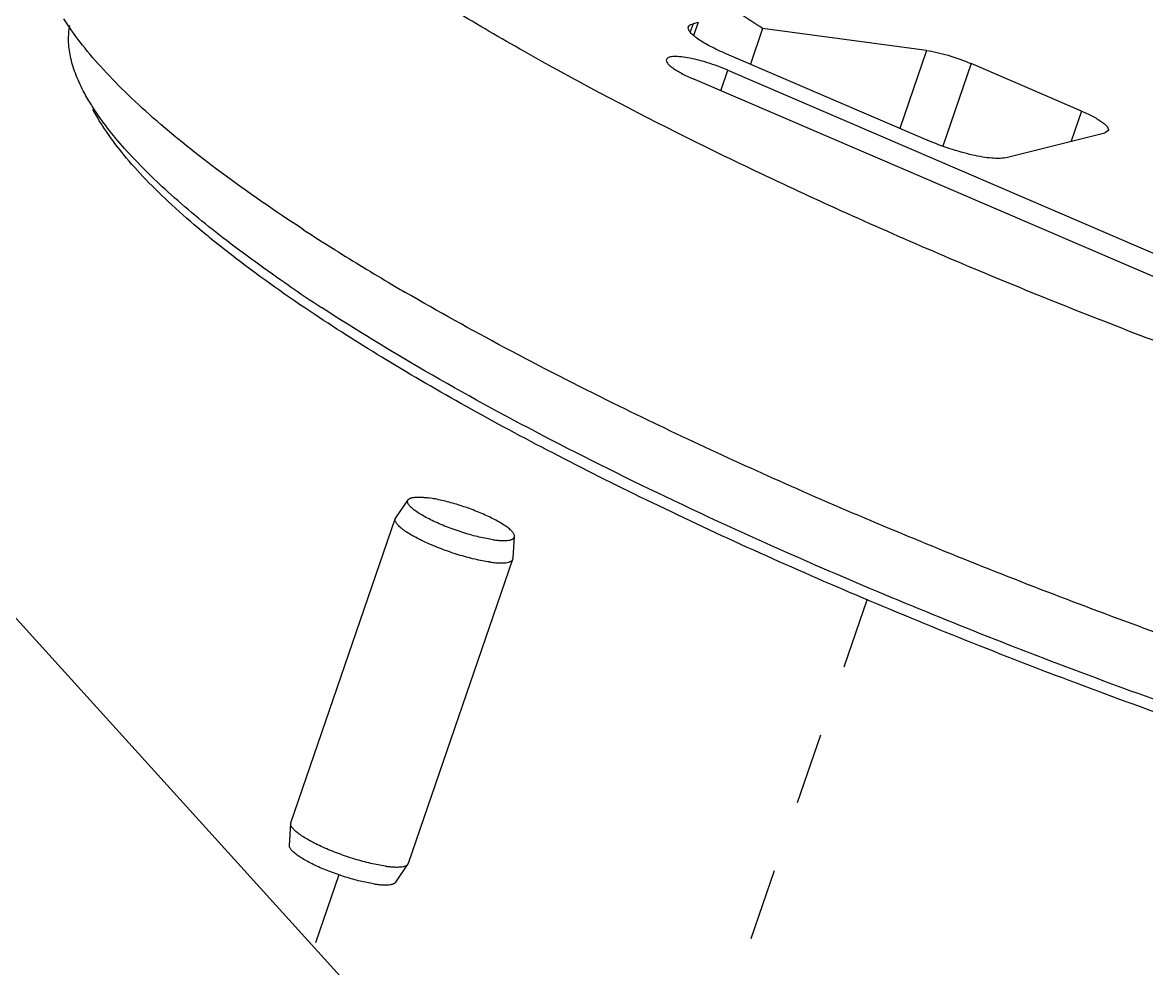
# Model space of a CAD drawing. Header units: millimetres. Extents: x 0 to 420, y 0 to 297.
# Drawn here: x 72.91 to 109.06, y 146.55 to 176.97 of the extents above; entities that cross this region are included whole.
import ezdxf

# ---------------------------------------------------------------- set-up
doc = ezdxf.new("R2010")
doc.units = ezdxf.units.MM
doc.header["$LTSCALE"] = 23.1
doc.linetypes.add('DASHED', pattern=[0.2, 0.1, -0.1])
doc.layers.get('0').update_dxf_attribs({"linetype": 'CONTINUOUS'})
doc.layers.add('7_ALL_FEATURES', color=7, linetype='CONTINUOUS')
doc.styles.get("Standard").update_dxf_attribs({"font": 'txt', "width": 0.8})
doc.dimstyles.get("Standard").update_dxf_attribs({"dimtxt": 3, "dimasz": 3, "dimexe": 2, "dimexo": 2, "dimtad": 1, "dimdsep": 46, "dimtxsty": 'STANDARD', "dimblk": '_FILLED', "dimblk1": '_FILLED', "dimblk2": '_FILLED', "dimcen": 0.09, "dimadec": 0, "dimazin": 0, "dimtol": 1, "dimtp": 0.01, "dimtm": 0.01, "dimtfac": 1, "dimtofl": 0, "dimtmove": 0, "dimatfit": 3, "dimldrblk": '_FILLED', "dimfxl": 1, "dimtolj": 1, "dimarcsym": 0})

# ---------------------------------------------------------------- blocks, each defined once
blk = doc.blocks.new('_FILLED')
at = {"color": 0, "linetype": 'BYBLOCK'}
blk.add_solid([(0, 0), (-1, 0.167), (-1, -0.167)], dxfattribs=at)

msp = doc.modelspace()

# ---------------------------------------------------------------- linework, layer by layer
at = {"color": 9, "linetype": 'CONTINUOUS'}
for p, q in [((94.476, 176.932), (94.387, 176.674)), ((101.988, 176.072), (101.128, 173.567)), ((95.371, 174.776), (95.598, 175.437)), ((103.42, 175.652), (102.507, 172.993)), ((106.976, 174.123), (106.643, 173.154))]:
    msp.add_line(p, q, dxfattribs=at)
at = {"color": 7, "linetype": 'CONTINUOUS'}
for p, q in [((94.638, 176.973), (94.476, 176.932)), ((94.638, 176.973), (94.494, 176.554)), ((96.715, 176.78), (96.321, 175.633)), ((101.988, 176.072), (96.715, 176.78)), ((95.473, 175.998), (102.013, 173.187)), ((95.598, 175.437), (117.397, 166.069)), ((106.976, 174.123), (103.42, 175.652)), ((116.276, 165.791), (94.478, 175.159)), ((104.503, 172.623), (107.724, 173.422)), ((107.835, 173.497), (107.724, 173.422)), ((84.912, 161.04), (85.31, 161.623)), ((81.542, 151.238), (84.899, 161.016)), ((84.899, 161.016), (84.912, 161.04)), ((88.688, 159.744), (88.732, 160.448)), ((85.326, 149.939), (88.683, 159.717)), ((81.493, 150.507), (81.537, 151.211)), ((84.916, 149.332), (85.314, 149.915)), ((85.314, 149.915), (85.326, 149.939))]:
    msp.add_line(p, q, dxfattribs=at)
at = {"color": 4, "linetype": 'DASHED'}
for p, q in [((100.081, 158.431), (92.29, 135.738)), ((83.083, 149.565), (73.715, 122.278))]:
    msp.add_line(p, q, dxfattribs=at)
at = {"color": 7, "linetype": 'CONTINUOUS'}
for points, knots in [([(96.715, 176.78), (96.214, 177.101), (95.274, 177.73), (93.99, 178.688), (92.913, 179.604), (92.05, 180.472), (91.409, 181.285), (91.045, 181.946), (90.886, 182.44), (90.833, 182.776), (90.839, 183.094), (90.885, 183.295), (90.918, 183.39)], [0, 0, 0, 0, 0.193644, 0.367744, 0.521158, 0.653512, 0.765085, 0.857234, 0.897018, 0.933421, 0.967365, 1, 1, 1, 1]), ([(161.192, 159.264), (161.151, 159.145), (161.047, 158.912), (160.751, 158.466), (160.205, 157.962), (159.339, 157.48), (158.25, 157.094), (156.941, 156.804), (155.417, 156.61), (153.686, 156.513), (151.757, 156.513), (149.639, 156.612), (147.345, 156.808), (144.888, 157.101), (141.319, 157.632), (136.56, 158.534), (130.584, 159.932), (124.337, 161.643), (117.963, 163.627), (111.608, 165.839), (105.415, 168.229), (99.527, 170.743), (94.078, 173.321), (89.893, 175.533), (86.866, 177.3), (85.468, 178.175), (84.801, 178.61)], [0, 0, 0, 0, 0.004615, 0.009356, 0.019641, 0.031602, 0.045669, 0.062071, 0.080907, 0.1022, 0.125913, 0.151976, 0.180286, 0.21072, 0.243131, 0.313227, 0.389133, 0.469235, 0.551805, 0.635047, 0.71715, 0.796331, 0.870885, 0.939237, 0.970654, 1, 1, 1, 1]), ([(95.473, 175.998), (95.385, 176.035), (95.218, 176.111), (94.983, 176.229), (94.777, 176.346), (94.606, 176.459), (94.472, 176.565), (94.389, 176.651), (94.346, 176.716), (94.323, 176.767), (94.32, 176.81), (94.328, 176.832)], [0, 0, 0, 0, 0.19455, 0.375006, 0.536953, 0.677209, 0.793348, 0.884047, 0.920186, 0.950787, 1, 1, 1, 1]), ([(94.328, 176.832), (94.332, 176.844), (94.35, 176.874), (94.402, 176.91), (94.449, 176.926), (94.476, 176.932)], [0, 0, 0, 0, 0.199547, 0.548426, 1, 1, 1, 1]), ([(101.988, 176.072), (102.097, 176.057), (102.33, 176.013), (102.812, 175.886), (103.179, 175.755), (103.42, 175.652)], [0, 0, 0, 0, 0.221705, 0.473589, 1, 1, 1, 1]), ([(93.619, 175.786), (93.606, 175.746), (93.638, 175.684), (93.685, 175.629), (93.74, 175.575), (93.827, 175.506), (93.956, 175.421), (94.11, 175.333), (94.287, 175.244), (94.412, 175.188), (94.478, 175.159)], [0, 0, 0, 0, 0.112818, 0.155226, 0.203989, 0.320459, 0.461189, 0.623755, 0.804932, 1, 1, 1, 1]), ([(95.598, 175.437), (95.492, 175.483), (95.274, 175.569), (94.943, 175.681), (94.617, 175.772), (94.316, 175.837), (94.087, 175.87), (93.928, 175.879), (93.831, 175.877), (93.751, 175.867), (93.688, 175.85), (93.642, 175.824), (93.624, 175.798), (93.619, 175.786)], [0, 0, 0, 0, 0.167781, 0.339263, 0.50498, 0.656376, 0.785571, 0.839882, 0.886555, 0.925342, 0.956318, 0.980398, 1, 1, 1, 1]), ([(106.976, 174.123), (107.042, 174.095), (107.168, 174.038), (107.344, 173.95), (107.498, 173.862), (107.627, 173.777), (107.715, 173.708), (107.769, 173.654), (107.817, 173.599), (107.848, 173.536), (107.835, 173.497)], [0, 0, 0, 0, 0.195069, 0.376248, 0.538816, 0.679545, 0.796011, 0.844774, 0.887183, 1, 1, 1, 1]), ([(104.503, 172.623), (104.445, 172.608), (104.304, 172.596), (104.067, 172.607), (103.779, 172.645), (103.327, 172.736), (102.728, 172.906), (102.25, 173.085), (102.013, 173.187)], [0, 0, 0, 0, 0.07, 0.162905, 0.276389, 0.406866, 0.699837, 1, 1, 1, 1]), ([(88.043, 160.34), (87.972, 160.35), (87.824, 160.375), (87.595, 160.425), (87.354, 160.486), (87.106, 160.559), (86.855, 160.642), (86.608, 160.732), (86.369, 160.828), (86.145, 160.928), (85.938, 161.03), (85.755, 161.131), (85.62, 161.216), (85.526, 161.282), (85.467, 161.329), (85.416, 161.373), (85.374, 161.416), (85.34, 161.457), (85.315, 161.495), (85.299, 161.531), (85.292, 161.565), (85.295, 161.596), (85.304, 161.614), (85.31, 161.623)], [0, 0, 0, 0, 0.068562, 0.143467, 0.223195, 0.306161, 0.390665, 0.474979, 0.557379, 0.636186, 0.709815, 0.776818, 0.835933, 0.862212, 0.886168, 0.907736, 0.926882, 0.943629, 0.958067, 0.970404, 0.981033, 0.9906, 1, 1, 1, 1]), ([(85.31, 161.623), (85.318, 161.635), (85.335, 161.651), (85.364, 161.667), (85.39, 161.679), (85.42, 161.688), (85.467, 161.7), (85.536, 161.709), (85.629, 161.713), (85.736, 161.71), (85.856, 161.701), (85.939, 161.691), (85.983, 161.684)], [0, 0, 0, 0, 0.063201, 0.099797, 0.140493, 0.185686, 0.235631, 0.350188, 0.484548, 0.63832, 0.810648, 1, 1, 1, 1]), ([(88.732, 160.448), (88.732, 160.458), (88.73, 160.48), (88.719, 160.513), (88.699, 160.548), (88.672, 160.585), (88.636, 160.625), (88.593, 160.666), (88.542, 160.709), (88.461, 160.771), (88.342, 160.85), (88.179, 160.945), (87.994, 161.041), (87.79, 161.137), (87.571, 161.231), (87.342, 161.321), (87.106, 161.404), (86.868, 161.481), (86.633, 161.548), (86.406, 161.605), (86.19, 161.651), (86.05, 161.675), (85.983, 161.684)], [0, 0, 0, 0, 0.009772, 0.020902, 0.033815, 0.048761, 0.065861, 0.08517, 0.106685, 0.130366, 0.183944, 0.245158, 0.313006, 0.386312, 0.463763, 0.543949, 0.625398, 0.706611, 0.786094, 0.862384, 0.934126, 1, 1, 1, 1]), ([(87.928, 159.625), (87.852, 159.635), (87.693, 159.662), (87.447, 159.715), (87.189, 159.781), (86.922, 159.858), (86.653, 159.946), (86.386, 160.042), (86.128, 160.144), (85.883, 160.251), (85.656, 160.36), (85.452, 160.469), (85.3, 160.561), (85.194, 160.633), (85.125, 160.684), (85.064, 160.733), (85.013, 160.781), (84.97, 160.826), (84.936, 160.869), (84.912, 160.909), (84.897, 160.948), (84.892, 160.983), (84.896, 161.006), (84.899, 161.016)], [0, 0, 0, 0, 0.067228, 0.140555, 0.218574, 0.299812, 0.382691, 0.465604, 0.546938, 0.625122, 0.698658, 0.766164, 0.826417, 0.853502, 0.878419, 0.901085, 0.921452, 0.939504, 0.955277, 0.968884, 0.980556, 0.990709, 1, 1, 1, 1]), ([(88.043, 160.34), (88.093, 160.333), (88.188, 160.322), (88.322, 160.312), (88.439, 160.312), (88.526, 160.319), (88.585, 160.33), (88.622, 160.341), (88.654, 160.353), (88.681, 160.368), (88.702, 160.384), (88.718, 160.403), (88.728, 160.425), (88.731, 160.44), (88.732, 160.448)], [0, 0, 0, 0, 0.202629, 0.383777, 0.541485, 0.674773, 0.73223, 0.783669, 0.829353, 0.869771, 0.905687, 0.938255, 0.969066, 1, 1, 1, 1]), ([(87.928, 159.625), (87.979, 159.617), (88.078, 159.605), (88.218, 159.595), (88.342, 159.593), (88.448, 159.6), (88.526, 159.613), (88.577, 159.629), (88.609, 159.642), (88.635, 159.658), (88.657, 159.675), (88.673, 159.695), (88.68, 159.71), (88.683, 159.717)], [0, 0, 0, 0, 0.196265, 0.373286, 0.529362, 0.663562, 0.775601, 0.823536, 0.866389, 0.904609, 0.938885, 0.970233, 1, 1, 1, 1]), ([(88.683, 159.717), (88.683, 159.719), (88.686, 159.728), (88.687, 159.737), (88.688, 159.744)], [0, 0, 0, 0, 0.247529, 1, 1, 1, 1]), ([(81.537, 151.211), (81.537, 151.213), (81.538, 151.222), (81.54, 151.231), (81.542, 151.238)], [0, 0, 0, 0, 0.25412, 1, 1, 1, 1]), ([(84.571, 149.846), (84.497, 149.857), (84.342, 149.883), (84.104, 149.934), (83.853, 149.997), (83.594, 150.071), (83.331, 150.155), (83.071, 150.248), (82.818, 150.347), (82.576, 150.45), (82.351, 150.556), (82.147, 150.662), (81.967, 150.767), (81.836, 150.855), (81.746, 150.923), (81.69, 150.97), (81.643, 151.016), (81.603, 151.059), (81.573, 151.1), (81.551, 151.139), (81.539, 151.176), (81.537, 151.2), (81.537, 151.211)], [0, 0, 0, 0, 0.065878, 0.137617, 0.21391, 0.293395, 0.374609, 0.456059, 0.536246, 0.613697, 0.687003, 0.754853, 0.816065, 0.869641, 0.893323, 0.914835, 0.934144, 0.951244, 0.966187, 0.9791, 0.990229, 1, 1, 1, 1]), ([(84.243, 149.27), (84.175, 149.28), (84.035, 149.303), (83.82, 149.349), (83.592, 149.406), (83.357, 149.474), (83.119, 149.55), (82.883, 149.634), (82.654, 149.723), (82.435, 149.817), (82.231, 149.913), (82.046, 150.01), (81.883, 150.105), (81.764, 150.184), (81.683, 150.246), (81.632, 150.289), (81.589, 150.33), (81.553, 150.369), (81.526, 150.407), (81.506, 150.442), (81.495, 150.475), (81.493, 150.497), (81.493, 150.507)], [0, 0, 0, 0, 0.065874, 0.137616, 0.213906, 0.293389, 0.374602, 0.456051, 0.536237, 0.613688, 0.686994, 0.754842, 0.816056, 0.869634, 0.893315, 0.91483, 0.934139, 0.951239, 0.966185, 0.979098, 0.990228, 1, 1, 1, 1]), ([(84.571, 149.846), (84.619, 149.84), (84.711, 149.828), (84.843, 149.818), (84.961, 149.815), (85.064, 149.819), (85.14, 149.829), (85.192, 149.842), (85.225, 149.853), (85.254, 149.865), (85.285, 149.883), (85.304, 149.901), (85.314, 149.915)], [0, 0, 0, 0, 0.189379, 0.361701, 0.51547, 0.649832, 0.764393, 0.81433, 0.859518, 0.900213, 0.936806, 1, 1, 1, 1]), ([(84.243, 149.27), (84.286, 149.264), (84.369, 149.254), (84.489, 149.244), (84.596, 149.242), (84.689, 149.246), (84.758, 149.255), (84.805, 149.266), (84.835, 149.276), (84.862, 149.287), (84.89, 149.304), (84.907, 149.32), (84.916, 149.332)], [0, 0, 0, 0, 0.189352, 0.36168, 0.515452, 0.649812, 0.764369, 0.814314, 0.859507, 0.900203, 0.936799, 1, 1, 1, 1])]:
    msp.add_open_spline(points, degree=3, knots=knots, dxfattribs=at)
at = {"layer": '7_ALL_FEATURES', "color": 7, "linetype": 'CONTINUOUS'}
msp.add_line((82.957, 169.664), (82.914, 169.691), dxfattribs=at)
for centre, radius, start, end in [((118.904, 226.975), 67.652, 236.89124, 237.86041), ((124.999, 236.767), 79.185, 237.93203, 239.4813), ((113.911, 215.924), 57.446, 235.63637, 236.88414), ((128.92, 243.39), 86.882, 239.4718, 239.80656)]:
    msp.add_arc(centre, radius, start, end, dxfattribs=at)
for points, knots in [([(81.951, 170.308), (81.048, 170.897), (79.388, 172.04), (77.485, 173.55), (76.216, 174.718), (75.431, 175.528), (74.774, 176.306), (74.402, 176.831), (74.242, 177.087)], [0, 0, 0, 0, 0.31299, 0.584761, 0.704621, 0.813688, 0.912059, 1, 1, 1, 1]), ([(74.865, 174.771), (74.769, 174.956), (74.604, 175.318), (74.44, 175.863), (74.375, 176.382), (74.4, 176.715), (74.43, 176.872)], [0, 0, 0, 0, 0.28635, 0.544552, 0.780004, 1, 1, 1, 1]), ([(75.192, 174.214), (75.161, 174.261), (75.046, 174.443), (74.939, 174.63), (74.865, 174.771)], [0, 0, 0, 0, 0.259233, 1, 1, 1, 1]), ([(82.309, 167.582), (81.443, 168.159), (80.21, 169.027), (78.697, 170.232), (77.731, 171.076), (76.893, 171.891), (76.187, 172.674), (75.614, 173.424), (75.304, 173.929), (75.176, 174.175)], [0, 0, 0, 0, 0.31875, 0.461291, 0.592231, 0.711452, 0.818961, 0.914979, 1, 1, 1, 1]), ([(81.485, 168.504), (80.762, 168.999), (79.427, 169.961), (77.651, 171.427), (76.427, 172.629), (75.652, 173.551), (75.333, 173.996), (75.192, 174.214)], [0, 0, 0, 0, 0.307782, 0.577468, 0.808044, 0.908767, 1, 1, 1, 1]), ([(91.919, 164.724), (90.745, 165.303), (88.492, 166.454), (86.28, 167.682), (85.225, 168.295)], [0, 0, 0, 0, 0.517485, 1, 1, 1, 1]), ([(98.41, 159.526), (96.884, 160.19), (93.942, 161.524), (89.754, 163.6), (85.966, 165.667), (83.617, 167.096), (82.526, 167.809)], [0, 0, 0, 0, 0.278356, 0.540268, 0.781945, 1, 1, 1, 1]), ([(135.213, 147.624), (132.96, 148.036), (128.3, 149.033), (121.201, 150.905), (113.892, 153.166), (106.617, 155.741), (99.622, 158.542), (94.103, 161.039), (90.012, 163.087), (87.223, 164.585), (84.668, 166.067), (83.066, 167.079), (82.309, 167.582)], [0, 0, 0, 0, 0.120857, 0.251361, 0.387388, 0.524578, 0.658535, 0.784986, 0.844145, 0.899971, 0.952048, 1, 1, 1, 1]), ([(142.766, 148.716), (140.886, 148.952), (136.942, 149.581), (130.832, 150.869), (124.339, 152.525), (117.631, 154.508), (110.878, 156.767), (104.254, 159.246), (97.928, 161.88), (93.867, 163.763), (91.919, 164.724)], [0, 0, 0, 0, 0.106201, 0.223786, 0.349987, 0.481764, 0.615909, 0.749143, 0.878215, 1, 1, 1, 1]), ([(127.897, 149.565), (125.431, 150.167), (120.436, 151.516), (112.979, 153.868), (105.594, 156.53), (100.765, 158.5), (98.41, 159.526)], [0, 0, 0, 0, 0.244381, 0.498009, 0.752641, 1, 1, 1, 1])]:
    msp.add_open_spline(points, degree=3, knots=knots, dxfattribs=at)

# ---------------------------------------------------------------- leaders
at = {"color": 2, "linetype": 'CONTINUOUS'}
msp.add_leader([(101.338, 126.23), (63.605, 167.844)], dimstyle='STANDARD', override={"dimtad": 0, "dimldrblk": 'DOT'}, dxfattribs=at)

doc.saveas('drawing.dxf')
